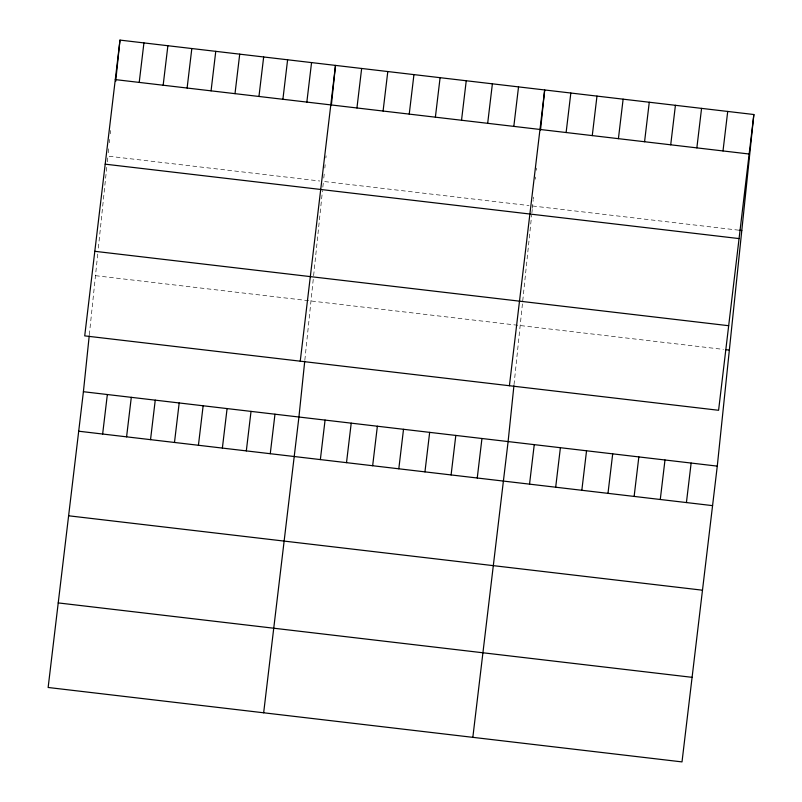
<?xml version="1.0" encoding="UTF-8"?>
<svg xmlns="http://www.w3.org/2000/svg" width="802" height="802" viewBox="0 0 802 802"><rect width="100%" height="100%" fill="white"/><g stroke="black" fill="none" stroke-linecap="round" stroke-linejoin="round"><path stroke-width="0.6" stroke-dasharray="4.01 3.01" d="M89.323 334.815L97.754 253.843M98.345 248.099L106.836 166.475M107.318 161.884L107.909 156.129L319.838 181.011M108.26 152.781L108.841 147.207M109.303 142.746L109.653 139.398M110.235 133.824L110.586 130.475M304.84 360.118L313.502 276.84M313.622 275.698L322.474 190.625M322.835 187.177L323.437 181.432L529.049 205.573M323.777 178.084L324.359 172.51M324.83 168.049L325.171 164.701M325.873 158.004L326.103 155.768M514.022 384.669L531.656 215.187M531.896 212.891L532.257 209.442M532.378 208.289L533.19 200.41M533.31 199.297L533.541 197.061M535.395 179.217L535.626 176.981M536.327 170.285L536.558 168.059M532.608 205.994L739.414 230.264M95.478 275.677L723.414 349.401"/><path stroke-width="1.2" d="M753.86 114.516L718.592 410.283L84.721 335.878L119.989 40.1L753.86 114.516L717.279 466.122L682.011 761.9L48.14 687.484L83.408 391.717L89.212 335.928M115.689 81.383L119.989 40.1M304.73 361.231L298.925 417.02L263.657 712.788M331.326 105.563L335.507 65.403L300.239 361.171M513.912 385.782L508.107 441.571L472.839 737.349M540.508 130.125L544.688 89.954L509.41 385.732M139.217 82.416L143.929 42.907M102.646 434.022L107.348 394.524M163.167 85.223L167.879 45.724M126.586 436.839L131.297 397.341M187.117 88.03L191.828 48.531M150.535 439.646L155.247 400.148M211.066 90.847L215.768 51.348M174.485 442.463L179.187 402.955M235.006 93.654L239.718 54.155M198.425 445.27L203.137 405.772M258.956 96.471L263.668 56.962M222.375 448.077L227.086 408.579M282.905 99.278L287.607 59.779M246.324 450.894L251.026 411.396M306.845 102.085L311.557 62.586M270.264 453.701L274.976 414.203M356.94 107.969L361.652 68.471M320.359 459.586L325.071 420.088M383.085 111.037L387.797 71.538M346.504 462.654L351.216 423.155M409.241 114.105L413.942 74.606M372.659 465.721L377.371 426.223M435.386 117.182L440.097 77.674M398.805 468.789L403.516 429.291M461.531 120.25L466.243 80.751M424.95 471.867L429.661 432.358M487.676 123.318L492.388 83.819M451.095 474.934L455.807 435.436M513.821 126.385L518.533 86.887M477.25 478.002L481.952 438.504M566.122 132.53L570.834 93.022M529.541 484.137L534.252 444.639M592.267 135.598L596.979 96.1M555.686 487.215L560.397 447.706M618.412 138.666L623.124 99.167M581.831 490.283L586.543 450.784M644.567 141.733L649.269 102.235M607.986 493.35L612.698 453.852M670.713 144.801L675.424 105.303M634.131 496.418L638.843 456.919M696.858 147.869L701.57 108.37M660.277 499.486L664.988 459.987M723.003 150.946L727.715 111.438M686.422 502.553L691.134 463.055M115.277 79.599L749.158 154.014M739.414 230.264L741.79 230.545M105.192 164.169L739.073 238.585M94.796 251.307L728.677 325.712M725.79 349.672L729.359 350.093M83.408 391.717L717.279 466.122M78.696 431.215L712.577 505.631M68.611 515.786L702.492 590.202M58.225 602.914L692.096 677.329"/></g></svg>
